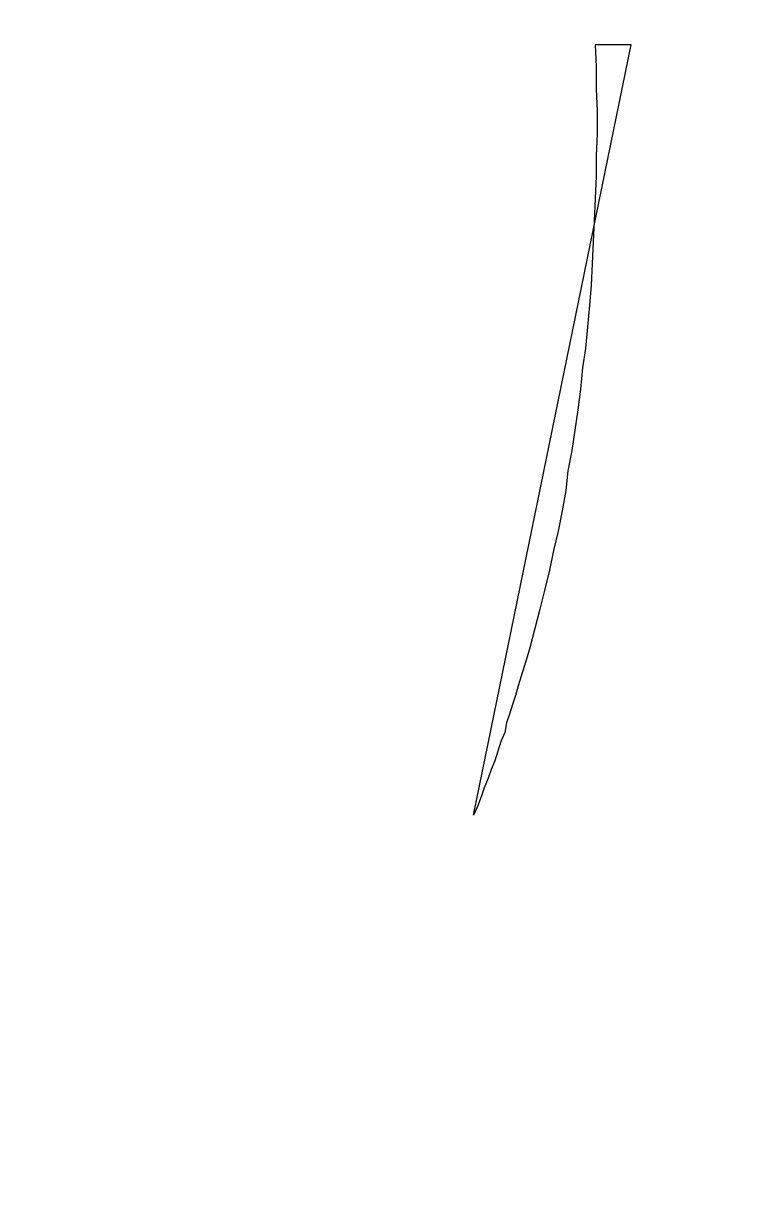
# Model space of a CAD drawing. Header units: centimetres. Extents: x -27 to -9, y -0.6 to 9.
# Drawn here: x -17.7978 to -17.7235, y 0.3983 to 0.518 of the extents above; entities that cross this region are included whole.
import ezdxf

# ---------------------------------------------------------------- set-up
doc = ezdxf.new("R2010")
doc.units = ezdxf.units.CM
doc.header["$MEASUREMENT"] = 0
doc.layers.add('layer 1', color=7, linetype='Continuous')

msp = doc.modelspace()

# ---------------------------------------------------------------- linework, layer by layer
at = {"layer": 'layer 1', "color": 250, "lineweight": 30}
for points, knots in [([(-18.37453, 3.9762), (-18.37453, 3.9762), (-8.9959, 3.9762), (-8.9959, 3.9762), (-8.9959, 3.9762), (-8.9959, 3.9762), (-8.9959, -0.59923), (-8.9959, -0.59923), (-8.9959, -0.59923), (-8.9959, -0.59923), (-18.37453, -0.59923), (-18.37453, -0.59923), (-18.37453, -0.59923), (-18.37453, -0.59923), (-18.37453, 3.9762), (-18.37453, 3.9762)], [0, 0, 0, 0, 0.2, 0.2, 0.2, 0.2, 0.4, 0.4, 0.4, 0.4, 0.6, 0.6, 0.6, 0.6, 1, 1, 1, 1]), ([(-18.25833, 3.84628), (-18.25833, 3.84628), (-9.11209, 3.84628), (-9.11209, 3.84628), (-9.11209, 3.84628), (-9.11209, 3.84628), (-9.11209, -0.49676), (-9.11209, -0.49676), (-9.11209, -0.49676), (-9.11209, -0.49676), (-18.25833, -0.49676), (-18.25833, -0.49676), (-18.25833, -0.49676), (-18.25833, -0.49676), (-18.25833, 3.84628), (-18.25833, 3.84628)], [0, 0, 0, 0, 0.2, 0.2, 0.2, 0.2, 0.4, 0.4, 0.4, 0.4, 0.6, 0.6, 0.6, 0.6, 1, 1, 1, 1]), ([(-17.73634, -0.48072), (-17.73634, -0.48072), (-17.58975, -0.48072), (-17.58975, -0.48072), (-17.58975, -0.48072), (-17.58975, -0.48072), (-17.11975, -0.48072), (-17.11975, -0.48072), (-17.11975, -0.48072), (-17.11975, -0.48072), (-17.11975, 0.60381), (-17.11975, 0.60381), (-17.11975, 0.60381), (-17.11975, 0.60381), (-17.58975, 0.60381), (-17.58975, 0.60381), (-17.58975, 0.60381), (-17.58975, 0.60381), (-17.73634, 0.60381), (-17.73634, 0.60381), (-17.73634, 0.60381), (-17.73634, 0.60381), (-18.20428, 0.60381), (-18.20428, 0.60381), (-18.20428, 0.60381), (-18.20428, 0.60381), (-18.20428, -0.48072), (-18.20428, -0.48072), (-18.20428, -0.48072), (-18.20428, -0.48072), (-17.73634, -0.48072), (-17.73634, -0.48072)], [0, 0, 0, 0, 0.111111, 0.111111, 0.111111, 0.111111, 0.222222, 0.222222, 0.222222, 0.222222, 0.333333, 0.333333, 0.333333, 0.333333, 0.444444, 0.444444, 0.444444, 0.444444, 0.555556, 0.555556, 0.555556, 0.555556, 0.666667, 0.666667, 0.666667, 0.666667, 0.777778, 0.777778, 0.777778, 0.777778, 1, 1, 1, 1]), ([(-17.75228, 0.43792), (-17.75228, 0.43792), (-17.75228, 0.43792), (-17.75228, 0.43792), (-17.75228, 0.43792), (-17.75228, 0.43792), (-17.75189, 0.43881), (-17.75189, 0.43881), (-17.75189, 0.43881), (-17.75189, 0.43881), (-17.7515, 0.43979), (-17.7515, 0.43979), (-17.7515, 0.43979), (-17.7515, 0.43979), (-17.7512, 0.44068), (-17.7512, 0.44068), (-17.7512, 0.44068), (-17.7512, 0.44068), (-17.75081, 0.44166), (-17.75081, 0.44166), (-17.75081, 0.44166), (-17.75081, 0.44166), (-17.75051, 0.44255), (-17.75051, 0.44255), (-17.75051, 0.44255), (-17.75051, 0.44255), (-17.75012, 0.44343), (-17.75012, 0.44343), (-17.75012, 0.44343), (-17.75012, 0.44343), (-17.74982, 0.44442), (-17.74982, 0.44442), (-17.74982, 0.44442), (-17.74982, 0.44442), (-17.74953, 0.4454), (-17.74953, 0.4454), (-17.74953, 0.4454), (-17.74953, 0.4454), (-17.74913, 0.44629), (-17.74913, 0.44629), (-17.74913, 0.44629), (-17.74913, 0.44629), (-17.74894, 0.44727), (-17.74894, 0.44727), (-17.74894, 0.44727), (-17.74894, 0.44727), (-17.74864, 0.44816), (-17.74864, 0.44816), (-17.74864, 0.44816), (-17.74864, 0.44816), (-17.74835, 0.44914), (-17.74835, 0.44914), (-17.74835, 0.44914), (-17.74835, 0.44914), (-17.74805, 0.45003), (-17.74805, 0.45003), (-17.74805, 0.45003), (-17.74805, 0.45003), (-17.74776, 0.45101), (-17.74776, 0.45101), (-17.74776, 0.45101), (-17.74776, 0.45101), (-17.74746, 0.45199), (-17.74746, 0.45199), (-17.74746, 0.45199), (-17.74746, 0.45199), (-17.74717, 0.45298), (-17.74717, 0.45298), (-17.74717, 0.45298), (-17.74717, 0.45298), (-17.74687, 0.45396), (-17.74687, 0.45396), (-17.74687, 0.45396), (-17.74687, 0.45396), (-17.74658, 0.45485), (-17.74658, 0.45485), (-17.74658, 0.45485), (-17.74658, 0.45485), (-17.74608, 0.45681), (-17.74608, 0.45681), (-17.74608, 0.45681), (-17.74608, 0.45681), (-17.74559, 0.45878), (-17.74559, 0.45878), (-17.74559, 0.45878), (-17.74559, 0.45878), (-17.7451, 0.46065), (-17.7451, 0.46065), (-17.7451, 0.46065), (-17.7451, 0.46065), (-17.74461, 0.46272), (-17.74461, 0.46272), (-17.74461, 0.46272), (-17.74461, 0.46272), (-17.74421, 0.46469), (-17.74421, 0.46469), (-17.74421, 0.46469), (-17.74421, 0.46469), (-17.74372, 0.46665), (-17.74372, 0.46665), (-17.74372, 0.46665), (-17.74372, 0.46665), (-17.74333, 0.46872), (-17.74333, 0.46872), (-17.74333, 0.46872), (-17.74333, 0.46872), (-17.74294, 0.47079), (-17.74294, 0.47079), (-17.74294, 0.47079), (-17.74294, 0.47079), (-17.74274, 0.47275), (-17.74274, 0.47275), (-17.74274, 0.47275), (-17.74274, 0.47275), (-17.74235, 0.47482), (-17.74235, 0.47482), (-17.74235, 0.47482), (-17.74235, 0.47482), (-17.74205, 0.47689), (-17.74205, 0.47689), (-17.74205, 0.47689), (-17.74205, 0.47689), (-17.74175, 0.47895), (-17.74175, 0.47895), (-17.74175, 0.47895), (-17.74175, 0.47895), (-17.74146, 0.48102), (-17.74146, 0.48102), (-17.74146, 0.48102), (-17.74146, 0.48102), (-17.74126, 0.48318), (-17.74126, 0.48318), (-17.74126, 0.48318), (-17.74126, 0.48318), (-17.74097, 0.48515), (-17.74097, 0.48515), (-17.74097, 0.48515), (-17.74097, 0.48515), (-17.74077, 0.48732), (-17.74077, 0.48732), (-17.74077, 0.48732), (-17.74077, 0.48732), (-17.74057, 0.48948), (-17.74057, 0.48948), (-17.74057, 0.48948), (-17.74057, 0.48948), (-17.74038, 0.49155), (-17.74038, 0.49155), (-17.74038, 0.49155), (-17.74038, 0.49155), (-17.74028, 0.49371), (-17.74028, 0.49371), (-17.74028, 0.49371), (-17.74028, 0.49371), (-17.74018, 0.49597), (-17.74018, 0.49597), (-17.74018, 0.49597), (-17.74018, 0.49597), (-17.74008, 0.49804), (-17.74008, 0.49804), (-17.74008, 0.49804), (-17.74008, 0.49804), (-17.73998, 0.5003), (-17.73998, 0.5003), (-17.73998, 0.5003), (-17.73998, 0.5003), (-17.73989, 0.50257), (-17.73989, 0.50257), (-17.73989, 0.50257), (-17.73989, 0.50257), (-17.73989, 0.50463), (-17.73989, 0.50463), (-17.73989, 0.50463), (-17.73989, 0.50463), (-17.73979, 0.50689), (-17.73979, 0.50689), (-17.73979, 0.50689), (-17.73979, 0.50689), (-17.73979, 0.50916), (-17.73979, 0.50916), (-17.73979, 0.50916), (-17.73979, 0.50916), (-17.73989, 0.51142), (-17.73989, 0.51142), (-17.73989, 0.51142), (-17.73989, 0.51142), (-17.73989, 0.51368), (-17.73989, 0.51368), (-17.73989, 0.51368), (-17.73989, 0.51368), (-17.73998, 0.51585), (-17.73998, 0.51585), (-17.73998, 0.51585), (-17.73998, 0.51585), (-17.73634, 0.51585), (-17.73634, 0.51585), (-17.73634, 0.51585), (-17.75228, 0.43792), (-17.75228, 0.43792)], [0, 0, 0, 0, 0.02, 0.02, 0.02, 0.02, 0.04, 0.04, 0.04, 0.04, 0.06, 0.06, 0.06, 0.06, 0.08, 0.08, 0.08, 0.08, 0.1, 0.1, 0.1, 0.1, 0.12, 0.12, 0.12, 0.12, 0.14, 0.14, 0.14, 0.14, 0.16, 0.16, 0.16, 0.16, 0.18, 0.18, 0.18, 0.18, 0.2, 0.2, 0.2, 0.2, 0.22, 0.22, 0.22, 0.22, 0.24, 0.24, 0.24, 0.24, 0.26, 0.26, 0.26, 0.26, 0.28, 0.28, 0.28, 0.28, 0.3, 0.3, 0.3, 0.3, 0.32, 0.32, 0.32, 0.32, 0.34, 0.34, 0.34, 0.34, 0.36, 0.36, 0.36, 0.36, 0.38, 0.38, 0.38, 0.38, 0.4, 0.4, 0.4, 0.4, 0.42, 0.42, 0.42, 0.42, 0.44, 0.44, 0.44, 0.44, 0.46, 0.46, 0.46, 0.46, 0.48, 0.48, 0.48, 0.48, 0.5, 0.5, 0.5, 0.5, 0.52, 0.52, 0.52, 0.52, 0.54, 0.54, 0.54, 0.54, 0.56, 0.56, 0.56, 0.56, 0.58, 0.58, 0.58, 0.58, 0.6, 0.6, 0.6, 0.6, 0.62, 0.62, 0.62, 0.62, 0.64, 0.64, 0.64, 0.64, 0.66, 0.66, 0.66, 0.66, 0.68, 0.68, 0.68, 0.68, 0.7, 0.7, 0.7, 0.7, 0.72, 0.72, 0.72, 0.72, 0.74, 0.74, 0.74, 0.74, 0.76, 0.76, 0.76, 0.76, 0.78, 0.78, 0.78, 0.78, 0.8, 0.8, 0.8, 0.8, 0.82, 0.82, 0.82, 0.82, 0.84, 0.84, 0.84, 0.84, 0.86, 0.86, 0.86, 0.86, 0.88, 0.88, 0.88, 0.88, 0.9, 0.9, 0.9, 0.9, 0.92, 0.92, 0.92, 0.92, 0.94, 0.94, 0.94, 0.94, 0.96, 0.96, 0.96, 0.96, 1, 1, 1, 1.079544, 1.079544, 1.079544, 1.079544])]:
    msp.add_open_spline(points, degree=3, knots=knots, dxfattribs=at)

doc.saveas('drawing.dxf')
